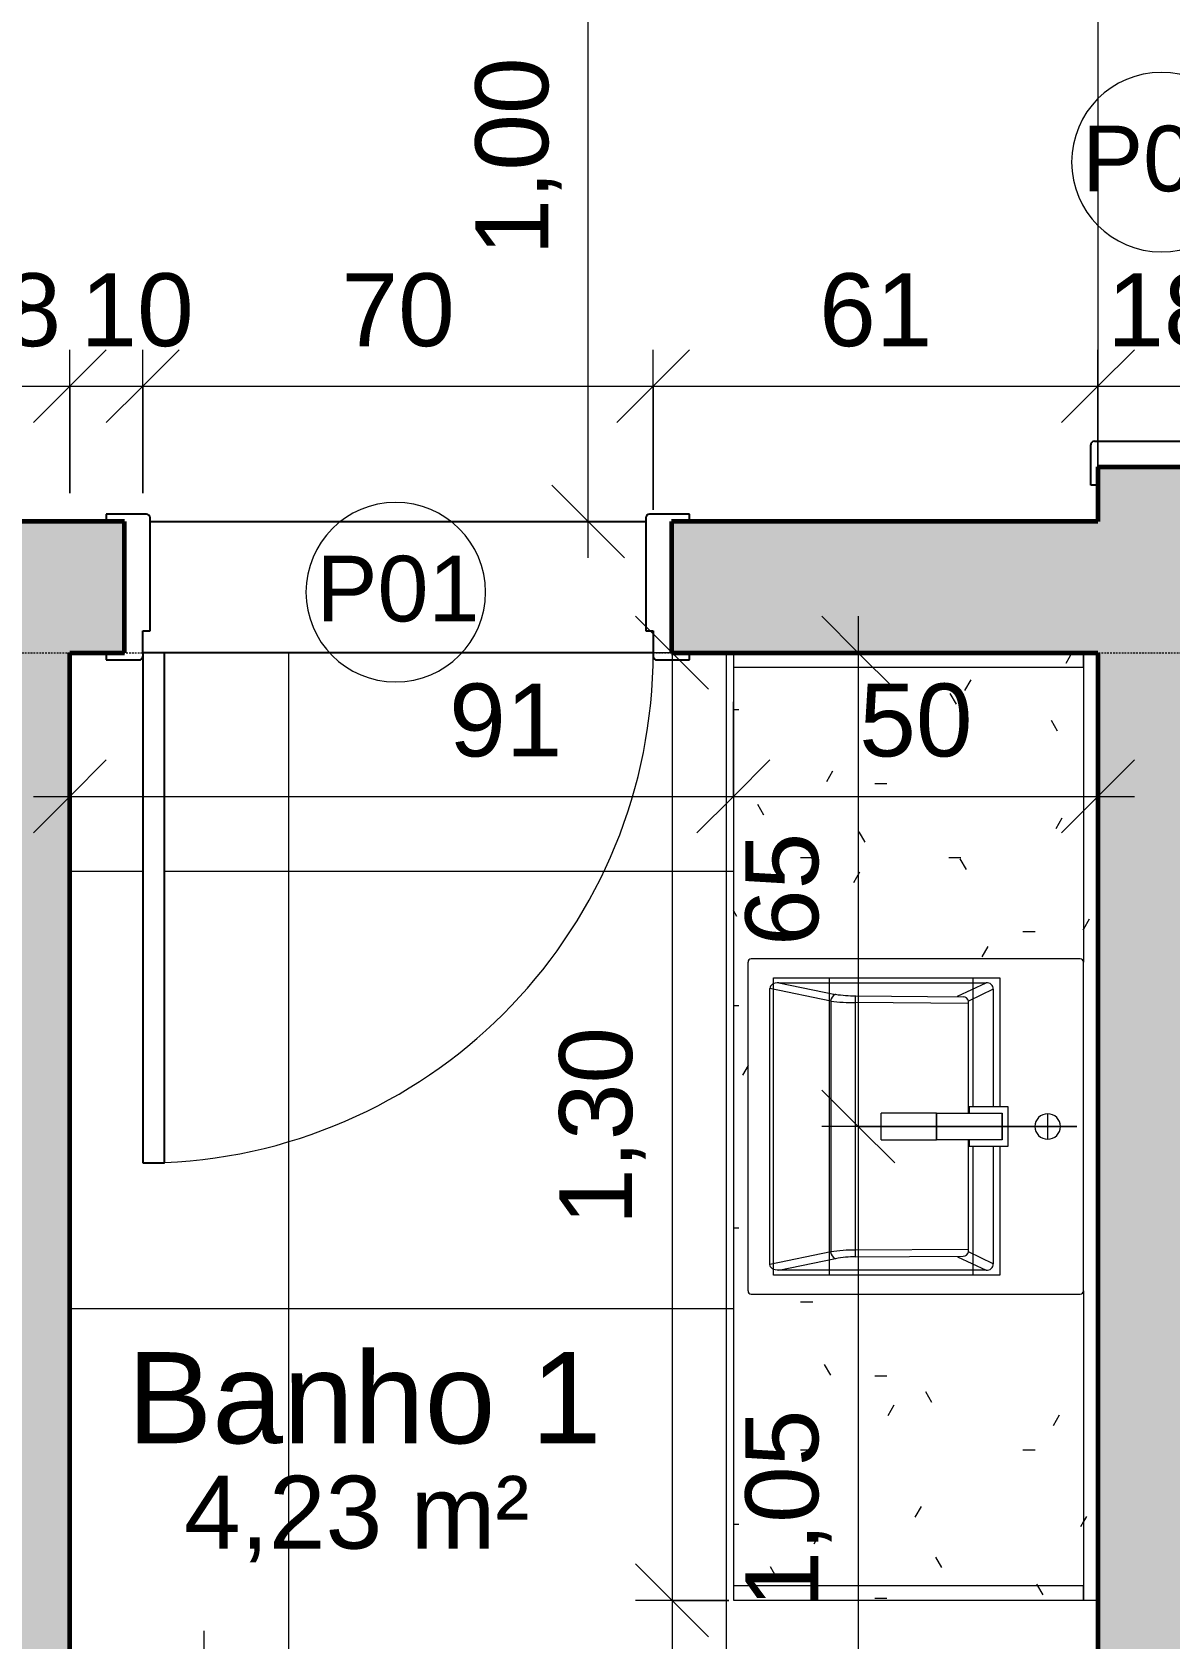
# Model space of a CAD drawing. Header units: millimetres. Extents: x -168557 to 193771, y -108373 to 197278.
# Drawn here: x 182771 to 184331, y -14683 to -12478 of the extents above; entities that cross this region are included whole.
import ezdxf

# ---------------------------------------------------------------- set-up
doc = ezdxf.new("R2010")
doc.units = ezdxf.units.MM
doc.linetypes.add('Overhead', pattern=[3.96875, 2.38125, -1.5875])
for name, color, linetype, lineweight in [('A-ANNO-DIMS', 211, 'Continuous', 9), ('A-ANNO-DIMS-50', 211, 'Continuous', 9), ('A-DOOR', 31, 'Continuous', 9), ('A-DOOR-IDEN', 31, 'Continuous', 9), ('A-FLOR', 192, 'Continuous', 9), ('A-FLOR-OVHD', 1, 'Overhead', 9), ('A-FLOR-PATT', 8, 'Continuous', 25), ('A-WALL', 113, 'Continuous', 9), ('A-WALL-PATT', 111, 'Continuous', 25), ('G-ANNO-DIMS', 111, 'Continuous', 9), ('L-HRDS-IDEN', 13, 'Continuous', 9), ('P-SANR-FIXT', 6, 'Continuous', 9), ('Q-CASE', 31, 'Continuous', 9)]:
    doc.layers.add(name, color=color, linetype=linetype, lineweight=lineweight)
doc.styles.add('@Arial Unicode MS_1', font='', dxfattribs={"height": 100})
doc.styles.add('Arial', font='arial.ttf', dxfattribs={"height": 90})
doc.styles.add('Arial_2', font='arial.ttf', dxfattribs={"height": 100})
doc.styles.add('Arial_3', font='arial.ttf', dxfattribs={"height": 125})
doc.styles.get('@Arial Unicode MS_1').set_extended_font_data('@Arial Unicode MS')
doc.dimstyles.new('CRT_-__Metros_-_Linha_de_chamada_3_5_mm_2', dxfattribs={"dimscale": 304.8, "dimtxt": 100.584485, "dimasz": 0.328084, "dimexe": 0.164042, "dimexo": 0.0625, "dimgap": 0.082021, "dimtad": 1, "dimdec": 0, "dimlfac": 0.1, "dimdsep": 46, "dimtxsty": '@Arial Unicode MS_1', "dimblk1": 'OBLIQUE', "dimblk2": 'OBLIQUE', "dimsah": 1, "dimcen": 0.09, "dimdle": 0.164042, "dimazin": 0, "dimtfac": 1, "dimtdec": 4, "dimtix": 1, "dimtmove": 0, "dimatfit": 3, "dimfxl": 0.984252, "dimfxlon": 1, "dimtvp": 1, "dimtolj": 1, "dimtzin": 0, "dimarcsym": 2})
doc.dimstyles.new('CRT_-__Metros_-_Linha_de_chamada_3_5_mm_3', dxfattribs={"dimscale": 304.8, "dimtxt": 100.584485, "dimasz": 0.328084, "dimexe": 0.164042, "dimexo": 0.0625, "dimgap": 0.082021, "dimtad": 1, "dimlfac": 0.001, "dimrnd": 0.01, "dimzin": 0, "dimdsep": 46, "dimtxsty": '@Arial Unicode MS_1', "dimblk1": 'OBLIQUE', "dimblk2": 'OBLIQUE', "dimsah": 1, "dimcen": 0.09, "dimdle": 0.164042, "dimazin": 0, "dimtfac": 1, "dimtdec": 4, "dimtix": 1, "dimtmove": 0, "dimatfit": 3, "dimfxl": 0.984252, "dimfxlon": 1, "dimtvp": 1, "dimtolj": 1, "dimtzin": 0, "dimarcsym": 2})
doc.dimstyles.new('CRT_-__Metros_-_Linha_de_chamada_3_5_mm_6', dxfattribs={"dimscale": 304.8, "dimtxt": 100.584485, "dimasz": 0.328084, "dimexe": 0.164042, "dimexo": 0.0625, "dimgap": 0.082021, "dimtad": 1, "dimdec": 0, "dimlfac": 0.1, "dimdsep": 46, "dimtxsty": '@Arial Unicode MS_1', "dimblk1": 'OBLIQUE', "dimblk2": 'OBLIQUE', "dimsah": 1, "dimcen": 0.09, "dimdle": 0.164042, "dimazin": 0, "dimtfac": 1, "dimtdec": 4, "dimtix": 1, "dimtmove": 2, "dimatfit": 3, "dimfxl": 0.984252, "dimfxlon": 1, "dimtvp": 1, "dimtolj": 1, "dimtzin": 0, "dimarcsym": 2})
pattern_1 = [(270, (14024.35, 2205.38), (101.6, -406.4), [16.764, -288.036, 16.764, -288.036, -1625.6]), (270, (14024.35, 2205.38), (101.6, -406.4), [-609.6, 16.764, -592.836, 16.764, -288.036, -711.2]), (270, (14024.35, 2205.38), (101.6, -406.4), [-1524, 16.764, -186.436, 16.764, -491.236]), (30, (14075.15, 2052.98), (301.1527, 291.1882), [16.764, -288.036, 16.764, -288.036, -1625.6]), (30, (14075.15, 2052.98), (301.1527, 291.1882), [-609.6, 16.764, -592.836, 16.764, -288.036, -711.2]), (30, (14075.15, 2052.98), (301.1527, 291.1882), [-1524, 16.764, -186.436, 16.764, -491.236]), (150, (14278.35, 2002.18), (-402.7527, 115.2118), [16.764, -288.036, 16.764, -288.036, -1625.6]), (150, (14278.35, 2002.18), (-402.7527, 115.2118), [-609.6, 16.764, -592.836, 16.764, -288.036, -711.2]), (150, (14278.35, 2002.18), (-402.7527, 115.2118), [-1524, 16.764, -186.436, 16.764, -491.236])]

# ---------------------------------------------------------------- blocks, each defined once
blk = doc.blocks.new('CRT_POR_Abrir_1 Folha_Madeira - 80 x 210 cm-3907159-TERREO')
at = {"layer": 'A-DOOR', "lineweight": 25}
for p, q in [((-400, 890), (-370, 890)), ((-400, 90), (-400, 890)), ((-370, 890), (-370, 90)), ((-450, 90), (-450, 100)), ((-450, 100), (-405, 100)), ((-370, 90), (-400, 90)), ((-400, 90), (-400, 60)), ((400, 60), (400, 95)), ((405, 100), (450, 100)), ((450, 100), (450, 90)), ((-400, 60), (-390, 60)), ((-390, 60), (-390, -95)), ((390, 60), (400, 60)), ((390, -95), (390, 60)), ((-450, -100), (-450, -90)), ((-395, -100), (-450, -100)), ((450, -100), (395, -100)), ((450, -90), (450, -100))]:
    blk.add_line(p, q, dxfattribs=at)
at = {"layer": 'A-DOOR'}
for p, q in [((-400, 90), (-400, 890)), ((-400, 90), (400, 90)), ((400, 90), (-370, 90)), ((-390, -90), (390, -90)), ((-390, -90), (390, -90))]:
    blk.add_line(p, q, dxfattribs=at)
blk.add_arc((-400, 90), 800, 0, 87.8441, dxfattribs=at)
at = {"layer": 'A-DOOR', "lineweight": 25}
for centre, start, end in [((-405, 95), 0, 90), ((405, 95), 90, 180), ((-395, -95), 270, 0), ((395, -95), 180, 270)]:
    blk.add_arc(centre, 5, start, end, dxfattribs=at)
blk = doc.blocks.new('CRT_POR_Abrir_1 Folha_Madeira - 70 x 210 cm-3907158-TERREO')
at = {"layer": 'A-DOOR', "lineweight": 25}
for p, q in [((-345, 100), (-400, 100)), ((-400, 100), (-400, 90)), ((-340, -60), (-340, 95)), ((340, 95), (340, -60)), ((400, 100), (345, 100)), ((400, 90), (400, 100)), ((-350, -90), (-350, -60)), ((-350, -60), (-340, -60)), ((340, -60), (350, -60)), ((350, -60), (350, -95)), ((-400, -90), (-400, -100)), ((-400, -100), (-355, -100)), ((-320, -90), (-350, -90)), ((-350, -90), (-350, -790)), ((-320, -790), (-320, -90)), ((355, -100), (400, -100)), ((400, -100), (400, -90)), ((-350, -790), (-320, -790))]:
    blk.add_line(p, q, dxfattribs=at)
at = {"layer": 'A-DOOR'}
for p, q in [((-340, 90), (340, 90)), ((-350, -90), (350, -90)), ((-350, -90), (-350, -790)), ((-320, -90), (350, -90))]:
    blk.add_line(p, q, dxfattribs=at)
at = {"layer": 'A-DOOR', "lineweight": 25}
for centre, start, end in [((-345, 95), 0, 90), ((345, 95), 90, 180), ((-355, -95), 270, 360), ((355, -95), 180, 270)]:
    blk.add_arc(centre, 5, start, end, dxfattribs=at)
at = {"layer": 'A-DOOR'}
blk.add_arc((-350, -90), 700, 272.4639, 0, dxfattribs=at)
blk = doc.blocks.new('CRT_GAB_BNH_Bancada retangular com cuba de apoio - CRT_GAB_BNH_Bancada retangular com cuba de apoio-4146576-TERREO')
at = {"layer": 'Q-CASE'}
h = blk.add_hatch(dxfattribs=at)
h.set_pattern_fill('FP_11', color=256, style=0, pattern_type=2)
h.set_pattern_definition(pattern_1)
h.paths.add_polyline_path([(-605.3, 500), (-605.3, 20), (-585.3, 20), (-585.3, 500)])
h = blk.add_hatch(dxfattribs=at)
h.set_pattern_fill('FP_11', color=256, style=0, pattern_type=2)
h.set_pattern_definition(pattern_1)
h.paths.add_polyline_path([(-585.3, 500), (-585.3, 20), (-182.1, 20.1), (-183.1, 20.6), (-185.3, 24.4), (-185.2, 476.8), (-184.7, 477.8), (-180.9, 480), (271.5, 479.9), (274.6, 476.8), (274.7, 475.6), (274.6, 23.2), (271.5, 20.1), (274.7, 20), (674.7, 20), (674.7, 500), (-339.5, 500)])
h = blk.add_hatch(dxfattribs=at)
h.set_pattern_fill('FP_11', color=256, style=0, pattern_type=2)
h.set_pattern_definition(pattern_1)
h.paths.add_polyline_path([(674.7, 20), (694.7, 20), (694.7, 500), (674.7, 500)])
h = blk.add_hatch(dxfattribs=at)
h.set_pattern_fill('FP_11', color=256, style=0, pattern_type=2)
h.set_pattern_definition(pattern_1)
h.paths.add_polyline_path([(-605.3, 20), (-605.3, 0), (694.7, 0), (694.7, 20), (-339.5, 20)])
at = {"layer": 'P-SANR-FIXT', "color": 55}
for p, q in [((-127.3, 366.6), (-144.4, 450)), ((-144.4, 450), (233.8, 450)), ((216.7, 366.6), (233.8, 450)), ((-152.5, 437.5), (-136.6, 359.9)), ((-152.5, 153.4), (-152.5, 437.5)), ((241.9, 437.5), (226, 359.9)), ((241.9, 437.5), (241.9, 153.4)), ((216.7, 366.6), (-127.3, 366.6)), ((-134.1, 332.3), (-133.3, 184.9)), ((-134, 332.5), (224.3, 332.5)), ((-124, 177.7), (-124.8, 332.5)), ((213.4, 177.7), (214.7, 332.5)), ((224.1, 332.3), (222.7, 184.9)), ((26.2, 221.5), (63.2, 221.5)), ((-133.9, 192.5), (-152.5, 153.4)), ((-143.7, 143.6), (-127.4, 177.7)), ((-127.4, 177.7), (26.2, 177.7)), ((26.2, 131.5), (26.2, 176.9)), ((63.2, 177.7), (216.8, 177.7)), ((63.2, 176.9), (63.2, 131.5)), ((233.1, 143.6), (216.8, 177.7)), ((223.3, 192.5), (241.9, 153.4)), ((17.8, 143.6), (-143.7, 143.6)), ((233.1, 143.6), (71.6, 143.6)), ((63.2, 131.5), (26.2, 131.5)), ((27.2, 69), (62.2, 69)), ((44.7, 51.5), (44.7, 86.5))]:
    blk.add_line(p, q, dxfattribs=at)
for centre, radius, start, end in [((-126.5, 355.7), 11, 94.297, 157.4296), ((-256.6, 335.1), 122.5, 358.6931, 11.7128), ((-325.8, 334.8), 201, 359.3318, 9.1049), ((464.3, 334.8), 249.7, 172.6804, 180.538), ((215.9, 355.7), 11, 22.5704, 85.703), ((385.8, 335.1), 161.7, 171.1524, 180.9901), ((-126, 184.9), 7.28, 180.2935, 259.5117), ((215.4, 184.9), 7.28, 280.4883, 359.7065), ((-143.7, 152.4), 8.81, 173.7637, 270), ((233.1, 152.4), 8.81, 270, 6.2363)]:
    blk.add_arc(centre, radius, start, end, dxfattribs=at)
for points in [[(-152.5, 437.5), (-152.5, 444.8), (-149.6, 450), (-144.4, 450)], [(241.9, 437.5), (241.9, 444.8), (239, 450), (233.8, 450)]]:
    blk.add_open_spline(points, degree=3, dxfattribs=at)
at = {"layer": 'Q-CASE', "color": 55}
for p, q in [((-585.3, 500), (-605.3, 500)), ((-605.3, 500), (-605.3, 20)), ((-585.3, 20), (-585.3, 500)), ((674.7, 500), (-585.3, 500)), ((694.7, 500), (674.7, 500)), ((674.7, 500), (674.7, 20)), ((-185.3, 475.6), (-185.3, 24.4)), ((270.3, 480), (-180.9, 480)), ((274.7, 24.4), (274.7, 475.6)), ((-159.4, 445.2), (248.8, 445.2)), ((-159.4, 134.8), (-159.4, 445.2)), ((248.8, 445.2), (248.8, 134.8)), ((-159.4, 368.3), (248.8, 368.3)), ((26.2, 297.5), (63.2, 297.5)), ((26.2, 297.5), (26.2, 221.5)), ((63.2, 221.5), (63.2, 297.5)), ((26.2, 131.5), (26.2, 221.5)), ((63.2, 221.5), (26.2, 221.5)), ((63.2, 221.5), (63.2, 131.5)), ((26.2, 176.9), (17.8, 176.9)), ((17.8, 176.9), (17.8, 123.1)), ((71.6, 176.9), (63.2, 176.9)), ((71.6, 123.1), (71.6, 176.9)), ((17.8, 171.7), (-159.4, 171.7)), ((248.8, 171.7), (71.6, 171.7)), ((17.8, 134.8), (-159.4, 134.8)), ((248.8, 134.8), (71.6, 134.8)), ((17.8, 123.1), (71.6, 123.1)), ((26.2, 131.5), (63.2, 131.5)), ((-605.3, 20), (-585.3, 20)), ((-180.9, 20), (-605.3, 20)), ((-605.3, 20), (-605.3, 0)), ((-180.9, 20), (270.3, 20)), ((694.7, 20), (270.3, 20)), ((674.7, 20), (694.7, 20))]:
    blk.add_line(p, q, dxfattribs=at)
for centre, radius, start, end in [((-180.9, 475.6), 4.37, 90, 180), ((270.3, 475.6), 4.37, 0, 90), ((44.7, 69), 17.5, 0, 180), ((44.7, 69), 17.5, 360, 180), ((44.7, 69), 17.5, 180, 360), ((44.7, 69), 17.5, 180, 360), ((-180.9, 24.4), 4.37, 180, 270), ((270.3, 24.4), 4.37, 270, 360)]:
    blk.add_arc(centre, radius, start, end, dxfattribs=at)
blk = doc.blocks.new('CRT_ANO_Tag de Portas - Tag 1_8mm-918015-TERREO')
at = {"layer": 'A-DOOR-IDEN'}
for start, end in [(360, 180), (180, 360)]:
    blk.add_arc((-0.061, -0.14), 2.462, start, end, dxfattribs=at)
blk = doc.blocks.new('DIMBLOCK116-TERREO')
at = {"layer": 'A-ANNO-DIMS-50', "lineweight": 18, "transparency": 16777216}
for p, q in [((182642.3, -12964), (182692.3, -12914)), ((182822.3, -12964), (182872.3, -12914)), ((182642.3, -12964), (182592.3, -13014)), ((182822.3, -12964), (182772.3, -13014))]:
    blk.add_line(p, q, dxfattribs=at)
at = {"layer": 'A-ANNO-DIMS-50', "transparency": 16777216}
for p, q in [((182642.3, -13093.6), (182642.3, -12914)), ((182822.3, -13111), (182822.3, -12914)), ((182642.3, -12964), (182822.3, -12964)), ((182642.3, -12964), (182642.3, -13093.6)), ((182822.3, -12964), (182822.3, -13111))]:
    blk.add_line(p, q, dxfattribs=at)
at = {"layer": 'A-ANNO-DIMS-50', "color": 0, "transparency": 16777216, "insert": (182654.9, -12809.2), "char_height": 100, "width": 185.873, "attachment_point": 1, "line_spacing_factor": 1.117605, "style": '@Arial Unicode MS_1'}
blk.add_mtext('18', dxfattribs=at)
blk = doc.blocks.new('_Oblique')
at = {"color": 0, "linetype": 'ByBlock', "lineweight": -2}
blk.add_line((-0.5, -0.5), (0.5, 0.5), dxfattribs=at)
blk = doc.blocks.new('DIMBLOCK117-TERREO')
at = {"layer": 'A-ANNO-DIMS-50', "lineweight": 18, "transparency": 16777216}
for p, q in [((182822.3, -12964), (182872.3, -12914)), ((182922.3, -12964), (182972.3, -12914)), ((182822.3, -12964), (182772.3, -13014)), ((182922.3, -12964), (182872.3, -13014))]:
    blk.add_line(p, q, dxfattribs=at)
at = {"layer": 'A-ANNO-DIMS-50', "transparency": 16777216}
for p, q in [((182822.3, -13111), (182822.3, -12914)), ((182922.3, -13111), (182922.3, -12914)), ((182822.3, -12964), (182922.3, -12964)), ((182822.3, -12964), (182822.3, -13111)), ((182922.3, -12964), (182922.3, -13111))]:
    blk.add_line(p, q, dxfattribs=at)
at = {"layer": 'A-ANNO-DIMS-50', "color": 0, "transparency": 16777216, "insert": (182836.9, -12809.2), "char_height": 100, "width": 185.873, "attachment_point": 1, "line_spacing_factor": 1.117605, "style": '@Arial Unicode MS_1'}
blk.add_mtext('10', dxfattribs=at)
blk = doc.blocks.new('DIMBLOCK118-TERREO')
at = {"layer": 'A-ANNO-DIMS-50', "lineweight": 18, "transparency": 16777216}
for p, q in [((182922.3, -12964), (182972.3, -12914)), ((183622.3, -12964), (183672.3, -12914)), ((182922.3, -12964), (182872.3, -13014)), ((183622.3, -12964), (183572.3, -13014))]:
    blk.add_line(p, q, dxfattribs=at)
at = {"layer": 'A-ANNO-DIMS-50', "transparency": 16777216}
for p, q in [((182922.3, -13111), (182922.3, -12914)), ((183622.3, -13133.6), (183622.3, -12914)), ((182922.3, -12964), (183622.3, -12964)), ((182922.3, -12964), (182922.3, -13111)), ((183622.3, -12964), (183622.3, -13133.6))]:
    blk.add_line(p, q, dxfattribs=at)
at = {"layer": 'A-ANNO-DIMS-50', "color": 0, "transparency": 16777216, "insert": (183194.9, -12809.2), "char_height": 100, "width": 185.873, "attachment_point": 1, "line_spacing_factor": 1.117605, "style": '@Arial Unicode MS_1'}
blk.add_mtext('70', dxfattribs=at)
blk = doc.blocks.new('DIMBLOCK119-TERREO')
at = {"layer": 'A-ANNO-DIMS-50', "lineweight": 18, "transparency": 16777216}
for p, q in [((183622.3, -12964), (183672.3, -12914)), ((184232.3, -12964), (184282.3, -12914)), ((183622.3, -12964), (183572.3, -13014)), ((184232.3, -12964), (184182.3, -13014))]:
    blk.add_line(p, q, dxfattribs=at)
at = {"layer": 'A-ANNO-DIMS-50', "transparency": 16777216}
for p, q in [((183622.3, -13133.6), (183622.3, -12914)), ((184232.3, -13111), (184232.3, -12914)), ((183622.3, -12964), (184232.3, -12964)), ((183622.3, -12964), (183622.3, -13133.6)), ((184232.3, -12964), (184232.3, -13111))]:
    blk.add_line(p, q, dxfattribs=at)
at = {"layer": 'A-ANNO-DIMS-50', "color": 0, "transparency": 16777216, "insert": (183849.9, -12809.2), "char_height": 100, "width": 185.873, "attachment_point": 1, "line_spacing_factor": 1.117605, "style": '@Arial Unicode MS_1'}
blk.add_mtext('61', dxfattribs=at)
blk = doc.blocks.new('DIMBLOCK120-TERREO')
at = {"layer": 'A-ANNO-DIMS-50', "lineweight": 18, "transparency": 16777216}
for p, q in [((184232.3, -12964), (184282.3, -12914)), ((184412.3, -12964), (184462.3, -12914)), ((184232.3, -12964), (184182.3, -13014)), ((184412.3, -12964), (184362.3, -13014))]:
    blk.add_line(p, q, dxfattribs=at)
at = {"layer": 'A-ANNO-DIMS-50', "transparency": 16777216}
for p, q in [((184232.3, -13111), (184232.3, -12914)), ((184412.3, -13111), (184412.3, -12914)), ((184232.3, -12964), (184412.3, -12964)), ((184232.3, -12964), (184232.3, -13111)), ((184412.3, -12964), (184412.3, -13111))]:
    blk.add_line(p, q, dxfattribs=at)
at = {"layer": 'A-ANNO-DIMS-50', "color": 0, "transparency": 16777216, "insert": (184244.9, -12809.2), "char_height": 100, "width": 185.873, "attachment_point": 1, "line_spacing_factor": 1.117605, "style": '@Arial Unicode MS_1'}
blk.add_mtext('18', dxfattribs=at)
blk = doc.blocks.new('Elevações de ponto - Tag de Nível em Plantas de Pisos NA-224974-TERREO')
at = {"layer": 'G-ANNO-DIMS'}
h = blk.add_hatch(color=256, dxfattribs=at)
edge = h.paths.add_edge_path()
edge.add_line((0, 0), (-2, 0))
edge.add_arc((0, 0), 2, 90, 180, ccw=False)
edge.add_line((0, 2), (0, 0))
h = blk.add_hatch(color=256, dxfattribs=at)
edge = h.paths.add_edge_path()
edge.add_line((0, 0), (2, 0))
edge.add_arc((0, 0), 2, 270, 360, ccw=False)
edge.add_line((0, -2), (0, 0))
for p, q in [((0, 3), (0, -3)), ((0, 0), (0, 2)), ((-3, 0), (12, 0)), ((-2, 0), (0, 0)), ((0, 0), (0, -2)), ((2, 0), (0, 0))]:
    blk.add_line(p, q, dxfattribs=at)
blk.add_circle((0, 0), 2, dxfattribs=at)
for start, end in [(90, 180), (270, 360)]:
    blk.add_arc((0, 0), 2, start, end, dxfattribs=at)
blk = doc.blocks.new('DIMBLOCK171-TERREO')
at = {"layer": 'A-ANNO-DIMS-50', "lineweight": 18, "transparency": 16777216}
for p, q in [((183903.5, -13329.7), (183853.5, -13279.7)), ((183903.5, -13329.7), (183953.5, -13379.7)), ((183903.5, -13979.7), (183853.5, -13929.7)), ((183903.5, -13979.7), (183953.5, -14029.7))]:
    blk.add_line(p, q, dxfattribs=at)
at = {"layer": 'A-ANNO-DIMS-50', "transparency": 16777216}
for p, q in [((183903.5, -13279.7), (183903.5, -13979.7)), ((184203.5, -13329.7), (183853.5, -13329.7)), ((183903.5, -13329.7), (184203.5, -13329.7)), ((184203.5, -13979.7), (183853.5, -13979.7)), ((183903.5, -13979.7), (184203.5, -13979.7))]:
    blk.add_line(p, q, dxfattribs=at)
at = {"layer": 'A-ANNO-DIMS-50', "color": 0, "transparency": 16777216, "insert": (183748.7, -13732.1), "char_height": 100, "width": 185.873, "attachment_point": 1, "rotation": 90, "line_spacing_factor": 1.117605, "style": '@Arial Unicode MS_1'}
blk.add_mtext('65', dxfattribs=at)
blk = doc.blocks.new('DIMBLOCK172-TERREO')
at = {"layer": 'A-ANNO-DIMS-50', "lineweight": 18, "transparency": 16777216}
for p, q in [((183903.5, -13979.7), (183853.5, -13929.7)), ((183903.5, -13979.7), (183953.5, -14029.7)), ((183903.5, -15029.7), (183853.5, -14979.7)), ((183903.5, -15029.7), (183953.5, -15079.7))]:
    blk.add_line(p, q, dxfattribs=at)
at = {"layer": 'A-ANNO-DIMS-50', "transparency": 16777216}
for p, q in [((184203.5, -13979.7), (183853.5, -13979.7)), ((183903.5, -13979.7), (183903.5, -15029.7)), ((183903.5, -13979.7), (184203.5, -13979.7)), ((184203.5, -15029.7), (183853.5, -15029.7)), ((183903.5, -15029.7), (184203.5, -15029.7))]:
    blk.add_line(p, q, dxfattribs=at)
at = {"layer": 'A-ANNO-DIMS-50', "color": 0, "transparency": 16777216, "insert": (183748.7, -14639.9), "char_height": 100, "width": 324.675, "attachment_point": 1, "rotation": 90, "line_spacing_factor": 1.117605, "style": '@Arial Unicode MS_1'}
blk.add_mtext('1,05', dxfattribs=at)
blk = doc.blocks.new('DIMBLOCK175-TERREO')
at = {"layer": 'A-ANNO-DIMS-50', "lineweight": 18, "transparency": 16777216}
for p, q in [((183648.2, -13329.7), (183598.2, -13279.7)), ((183648.2, -13329.7), (183698.2, -13379.7)), ((183648.2, -14629.7), (183598.2, -14579.7)), ((183648.2, -14629.7), (183698.2, -14679.7))]:
    blk.add_line(p, q, dxfattribs=at)
at = {"layer": 'A-ANNO-DIMS-50', "transparency": 16777216}
for p, q in [((183648.2, -13279.7), (183648.2, -14629.7)), ((183827.7, -13329.7), (183598.2, -13329.7)), ((183648.2, -13329.7), (183827.7, -13329.7)), ((183726.2, -14629.7), (183598.2, -14629.7)), ((183648.2, -14629.7), (183726.2, -14629.7))]:
    blk.add_line(p, q, dxfattribs=at)
at = {"layer": 'A-ANNO-DIMS-50', "color": 0, "transparency": 16777216, "insert": (183493.4, -14114.9), "char_height": 100, "width": 324.675, "attachment_point": 1, "rotation": 90, "line_spacing_factor": 1.117605, "style": '@Arial Unicode MS_1'}
blk.add_mtext('1,30', dxfattribs=at)
blk = doc.blocks.new('DIMBLOCK176-TERREO')
at = {"layer": 'A-ANNO-DIMS-50', "lineweight": 18, "transparency": 16777216}
for p, q in [((183648.2, -14629.7), (183598.2, -14579.7)), ((183648.2, -14629.7), (183698.2, -14679.7)), ((183648.2, -15426.3), (183598.2, -15376.3)), ((183648.2, -15426.3), (183698.2, -15476.3))]:
    blk.add_line(p, q, dxfattribs=at)
at = {"layer": 'A-ANNO-DIMS-50', "transparency": 16777216}
for p, q in [((183726.2, -14629.7), (183598.2, -14629.7)), ((183648.2, -14629.7), (183648.2, -15426.3)), ((183648.2, -14629.7), (183726.2, -14629.7)), ((183726.2, -15426.3), (183598.2, -15426.3)), ((183648.2, -15426.3), (183726.2, -15426.3))]:
    blk.add_line(p, q, dxfattribs=at)
at = {"layer": 'A-ANNO-DIMS-50', "color": 0, "transparency": 16777216, "insert": (183493.4, -15105.4), "char_height": 100, "width": 185.873, "attachment_point": 1, "rotation": 90, "line_spacing_factor": 1.117605, "style": '@Arial Unicode MS_1'}
blk.add_mtext('80', dxfattribs=at)
blk = doc.blocks.new('DIMBLOCK180-TERREO')
at = {"layer": 'A-ANNO-DIMS-50', "transparency": 16777216}
for p, q in [((183732.3, -13397.3), (183732.3, -13576.8)), ((183732.3, -13526.8), (183732.3, -13397.3)), ((182822.3, -13425.2), (182822.3, -13576.8)), ((182822.3, -13526.8), (182822.3, -13425.2)), ((182772.3, -13526.8), (183732.3, -13526.8))]:
    blk.add_line(p, q, dxfattribs=at)
at = {"layer": 'A-ANNO-DIMS-50', "lineweight": 18, "transparency": 16777216}
for p, q in [((182822.3, -13526.8), (182872.3, -13476.8)), ((183732.3, -13526.8), (183782.3, -13476.8)), ((182822.3, -13526.8), (182772.3, -13576.8)), ((183732.3, -13526.8), (183682.3, -13576.8))]:
    blk.add_line(p, q, dxfattribs=at)
at = {"layer": 'A-ANNO-DIMS-50', "color": 0, "transparency": 16777216, "insert": (183342.5, -13372), "char_height": 100, "width": 185.873, "attachment_point": 1, "line_spacing_factor": 1.117605, "style": '@Arial Unicode MS_1'}
blk.add_mtext('91', dxfattribs=at)
blk = doc.blocks.new('DIMBLOCK181-TERREO')
at = {"layer": 'A-ANNO-DIMS-50', "transparency": 16777216}
for p, q in [((183732.3, -13397.3), (183732.3, -13576.8)), ((183732.3, -13526.8), (183732.3, -13397.3)), ((184232.3, -13397.3), (184232.3, -13576.8)), ((184232.3, -13526.8), (184232.3, -13397.3)), ((183732.3, -13526.8), (184282.3, -13526.8))]:
    blk.add_line(p, q, dxfattribs=at)
at = {"layer": 'A-ANNO-DIMS-50', "lineweight": 18, "transparency": 16777216}
for p, q in [((183732.3, -13526.8), (183782.3, -13476.8)), ((184232.3, -13526.8), (184282.3, -13476.8)), ((183732.3, -13526.8), (183682.3, -13576.8)), ((184232.3, -13526.8), (184182.3, -13576.8))]:
    blk.add_line(p, q, dxfattribs=at)
at = {"layer": 'A-ANNO-DIMS-50', "color": 0, "transparency": 16777216, "insert": (183904.9, -13372), "char_height": 100, "width": 185.873, "attachment_point": 1, "line_spacing_factor": 1.117605, "style": '@Arial Unicode MS_1'}
blk.add_mtext('50', dxfattribs=at)
blk = doc.blocks.new('DIMBLOCK182-TERREO')
at = {"layer": 'A-ANNO-DIMS-50', "lineweight": 18, "transparency": 16777216}
for p, q in [((183533.2, -12149.7), (183483.2, -12099.7)), ((183533.2, -12149.7), (183583.2, -12199.7)), ((183533.2, -13149.7), (183483.2, -13099.7)), ((183533.2, -13149.7), (183583.2, -13199.7))]:
    blk.add_line(p, q, dxfattribs=at)
at = {"layer": 'A-ANNO-DIMS-50', "transparency": 16777216}
for p, q in [((183468.6, -12149.7), (183583.2, -12149.7)), ((183533.2, -12149.7), (183468.6, -12149.7)), ((183533.2, -13199.7), (183533.2, -12149.7)), ((183233.2, -13149.7), (183583.2, -13149.7)), ((183533.2, -13149.7), (183233.2, -13149.7))]:
    blk.add_line(p, q, dxfattribs=at)
at = {"layer": 'A-ANNO-DIMS-50', "color": 0, "transparency": 16777216, "insert": (183378.4, -12784.9), "char_height": 100, "width": 324.675, "attachment_point": 1, "rotation": 90, "line_spacing_factor": 1.117605, "style": '@Arial Unicode MS_1'}
blk.add_mtext('1,00', dxfattribs=at)

msp = doc.modelspace()

# ---------------------------------------------------------------- hatches: boundary and pattern name
at = {"layer": 'A-FLOR-PATT', "lineweight": 9}
h = msp.add_hatch(dxfattribs=at)
h.set_pattern_fill('FP_16', color=9, style=0, pattern_type=2)
h.set_pattern_definition([(270, (184322.33, -14829.65), (600, 4e-14), []), (0, (184322.33, -14829.65), (0, 600), [])])
h.paths.add_polyline_path([(184027.332, -16329.651), (184232.332, -16329.651), (184232.332, -15895.918), (184154.057, -15895.918), (184150.882, -15893.449), (184150.882, -15891.372), (184008.638, -15891.372), (184004.966, -15914.026), (183986.61, -15949.773), (183980.166, -15956.741), (183958.83, -15977.526), (183938.178, -15988.898), (183920.844, -15996.125), (183909.255, -15998.29), (183884.182, -16001.78), (183844.936, -15995.565), (183827.798, -15987.617), (183808.11, -15976.103), (183781.021, -15948.687), (183769.725, -15928.524), (183763.397, -15914.026), (183757.182, -15874.78), (183763.397, -15835.535), (183781.544, -15800.014), (183789.54, -15791.485), (183809.533, -15772.035), (183830.185, -15760.663), (183847.519, -15753.436), (183857.71, -15751.467), (183884.182, -15747.78), (183923.427, -15753.996), (183940.565, -15761.944), (183960.253, -15773.458), (183987.342, -15800.874), (183998.638, -15821.037), (184004.966, -15835.535), (184008.885, -15858.189), (184150.882, -15857.68), (184150.882, -15856.112), (184154.057, -15853.643), (184232.332, -15853.643), (184232.332, -15427.91), (183527.332, -15427.91), (183527.332, -15419.91), (184232.332, -15419.91), (184232.332, -15212.151), (184158.076, -15209.265), (184098.855, -15203.093), (184091.783, -15201.012), (184082.42, -15196.62), (184072.725, -15186.948), (184068.901, -15180.373), (184065.907, -15170.018), (184064.784, -15158.452), (184064.43, -15149.192), (184049.354, -15149.674), (184038.636, -15150.566), (184022.576, -15154.649), (184012.332, -15158.18), (184012.332, -15163.425), (183884.481, -15206.977), (183852.802, -15215.15), (183837.838, -15217.901), (183810.748, -15219.625), (183779.051, -15219.414), (183750.565, -15215.513), (183726.214, -15210.181), (183695.054, -15199.013), (183675.884, -15190.972), (183657.943, -15180.69), (183629.924, -15161.923), (183606.545, -15139.501), (183599.285, -15130.799), (183586.691, -15110.707), (183577.838, -15093.003), (183571.002, -15070.249), (183566.67, -15049.735), (183565.52, -15029.651), (183566.782, -15007.601), (183573.067, -14981.575), (183578.654, -14964.202), (183590.916, -14941.281), (183603.149, -14923.671), (183609.068, -14917.573), (183632.855, -14894.985), (183666.599, -14873.412), (183681.716, -14865.657), (183712.415, -14853.847), (183730.992, -14847.721), (183756.299, -14842.651), (183783.252, -14839.378), (183820.414, -14840.292), (183842.099, -14842.184), (183856.855, -14845.001), (183897.408, -14856.264), (184012.332, -14896.275), (184012.458, -14901.166), (184022.576, -14904.653), (184038.636, -14908.736), (184055.15, -14910.11), (184064.538, -14910.11), (184065.493, -14892.31), (184066.897, -14885.454), (184070.145, -14876.143), (184079.2, -14865.277), (184085.41, -14860.885), (184097.545, -14856.508), (184106.902, -14854.923), (184174.642, -14848.982), (184232.332, -14847.151), (184232.332, -14629.651), (183732.332, -14629.651), (183732.332, -13329.651), (183672.332, -13329.651), (183672.332, -13339.651), (183627.332, -13339.651), (183623.796, -13338.186), (183622.332, -13334.651), (183622.332, -13329.651), (182952.332, -13329.651), (182952.332, -14029.651), (182922.332, -14029.651), (182922.332, -13334.651), (182920.867, -13338.186), (182917.332, -13339.651), (182872.332, -13339.651), (182872.332, -13329.651), (182822.332, -13329.651), (182822.332, -16329.651), (183027.332, -16329.651), (183027.332, -16319.651), (184027.332, -16319.651), (184027.332, -16324.651)])
h.paths.add_polyline_path([(184617.332, -16329.651), (184617.332, -16319.651), (185617.332, -16319.651), (185617.332, -16329.651), (185822.332, -16329.651), (185822.332, -13329.651), (185772.332, -13329.651), (185772.332, -13339.651), (185727.332, -13339.651), (185723.796, -13338.186), (185722.332, -13334.651), (185722.332, -14029.651), (185692.332, -14029.651), (185692.332, -13329.651), (185022.332, -13329.651), (185022.332, -13334.651), (185020.867, -13338.186), (185017.332, -13339.651), (184972.332, -13339.651), (184972.332, -13329.651), (184912.332, -13329.651), (184912.332, -14629.651), (184412.332, -14629.651), (184412.332, -14847.151), (184486.523, -14849.985), (184519.762, -14852.896), (184545.808, -14856.209), (184552.88, -14858.29), (184562.184, -14862.574), (184567.06, -14867.152), (184575.116, -14877.417), (184577.327, -14884.025), (184578.768, -14889.374), (184579.874, -14900.85), (184580.324, -14910.11), (184589.513, -14910.11), (184606.027, -14908.736), (184622.087, -14904.653), (184632.332, -14901.122), (184632.332, -14895.877), (184758.782, -14852.696), (184793.679, -14843.817), (184806.825, -14841.401), (184833.915, -14839.677), (184863.873, -14839.677), (184895.441, -14844.058), (184918.712, -14849.211), (184949.904, -14860.407), (184970.015, -14869.006), (184986.72, -14878.611), (185014.681, -14897.378), (185043.049, -14925.433), (185046.646, -14930.447), (185057.89, -14948.303), (185066.825, -14966.298), (185073.661, -14989.053), (185078.069, -15010.882), (185078.969, -15032.693), (185077.881, -15051.7), (185071.771, -15077.165), (185066.006, -15095.099), (185053.81, -15118.021), (185041.503, -15135.631), (185031.324, -15146.455), (185010.363, -15165.259), (184978.261, -15185.782), (184963.399, -15193.463), (184931.85, -15205.591), (184912.027, -15211.911), (184881.26, -15217.513), (184861.411, -15219.924), (184823.931, -15218.989), (184802.465, -15217.099), (184787.808, -15214.3), (184747.255, -15203.038), (184632.332, -15163.027), (184632.205, -15158.136), (184622.087, -15154.649), (184606.027, -15150.566), (184584.974, -15149.192), (184580.125, -15149.192), (184579.17, -15166.991), (184577.766, -15173.848), (184574.633, -15183.013), (184570.132, -15188.785), (184560.648, -15197.667), (184554.315, -15200.428), (184547.118, -15202.793), (184537.668, -15204.388), (184470.023, -15210.366), (184436.627, -15211.686), (184412.332, -15212.151), (184412.332, -15419.91), (185117.332, -15419.91), (185117.332, -15427.91), (184412.332, -15427.91), (184412.332, -15853.643), (184490.607, -15853.643), (184493.782, -15856.112), (184493.782, -15858.189), (184636.025, -15858.189), (184639.697, -15835.535), (184647.645, -15818.146), (184659.015, -15798.853), (184685.833, -15772.035), (184708.989, -15759.241), (184723.819, -15753.517), (184741.925, -15750.72), (184761.545, -15747.924), (184790.147, -15751.916), (184799.727, -15753.996), (184821.629, -15764.311), (184835.13, -15772.035), (184847.01, -15783.422), (184863.227, -15800.132), (184881.266, -15835.535), (184887.482, -15874.78), (184881.266, -15914.026), (184873.318, -15931.415), (184861.948, -15950.708), (184835.13, -15977.526), (184811.974, -15990.32), (184797.144, -15996.044), (184779.038, -15998.841), (184760.482, -16001.78), (184730.816, -15997.645), (184721.236, -15995.565), (184699.334, -15985.25), (184685.833, -15977.526), (184673.953, -15966.139), (184657.736, -15949.429), (184639.697, -15914.026), (184635.778, -15891.372), (184493.782, -15891.881), (184493.782, -15893.449), (184490.607, -15895.918), (184412.332, -15895.918), (184412.332, -16329.651)])
h.paths.add_polyline_path([(185772.332, -15471.993), (185771.332, -15471.993), (185770.276, -15471.733), (185763.88, -15469.145), (185761.332, -15462.993), (185761.332, -15444.091), (185762.009, -15443.719), (185761.332, -15443.042), (185761.856, -15441.993), (185066.332, -15441.993), (185066.332, -15433.993), (185762.009, -15433.621), (185761.332, -15432.943), (185761.856, -15431.894), (185761.332, -15431.894), (185761.332, -15412.993), (185764.201, -15406.529), (185771.035, -15403.993), (185771.332, -15403.993), (185778.783, -15406.84), (185781.332, -15412.993), (185780.807, -15431.894), (185780.807, -15432.418), (185780.953, -15433.322), (185780.654, -15433.993), (185821.332, -15433.993), (185821.332, -15441.993), (185780.807, -15442.517), (185780.953, -15443.421), (185780.654, -15444.091), (185781.332, -15444.091), (185781.332, -15462.993), (185778.695, -15469.357), (185773.948, -15471.323)])
h.paths.add_polyline_path([(182872.332, -15471.993), (182865.88, -15469.145), (182863.332, -15462.993), (182863.332, -15444.091), (182863.841, -15443.552), (182863.332, -15443.042), (182863.856, -15441.993), (182823.332, -15441.993), (182823.332, -15433.993), (182863.841, -15433.453), (182863.332, -15432.943), (182863.856, -15431.894), (182863.332, -15431.894), (182863.332, -15412.993), (182865.968, -15406.629), (182873.332, -15403.993), (182874.387, -15404.252), (182880.783, -15406.84), (182883.332, -15412.993), (182882.807, -15431.894), (182882.807, -15432.418), (182882.953, -15433.322), (182882.654, -15433.993), (183578.332, -15433.993), (183578.332, -15441.993), (182882.807, -15442.517), (182882.953, -15443.421), (182882.654, -15444.091), (182883.332, -15444.091), (182883.332, -15462.993), (182880.462, -15469.456), (182873.628, -15471.993), (182873.332, -15471.993), (182871.122, -15471.25)])
at = {"layer": 'A-WALL-PATT'}
h = msp.add_hatch(color=256, dxfattribs=at)
h.paths.add_polyline_path([(184317.164, -16329.651), (184412.332, -16329.651), (184412.332, -16207.263), (184232.332, -16207.263), (184232.332, -16329.651)])
h.paths.add_polyline_path([(184232.332, -15547.263), (184412.332, -15547.263), (184412.332, -13329.651), (184232.332, -13329.651), (184232.332, -15510.422)])
h.paths.add_polyline_path([(184317.164, -13149.651), (184412.332, -13149.651), (184412.332, -13074.651), (184232.332, -13074.651), (184232.332, -13149.651)])
h.paths.add_polyline_path([(184232.332, -12224.651), (184412.332, -12224.651), (184412.332, -12149.651), (184232.332, -12149.651)])
h = msp.add_hatch(color=256, dxfattribs=at)
h.paths.add_polyline_path([(188532.332, -13329.651), (188532.332, -13149.651), (187487.332, -13149.651), (187487.332, -13329.651), (188382.332, -13329.651)])
h.paths.add_polyline_path([(189352.332, -13329.651), (189502.332, -13329.651), (189502.332, -13149.651), (189352.332, -13149.651), (189352.332, -13217.324)])
h.paths.add_polyline_path([(185822.332, -13329.651), (186617.332, -13329.651), (186617.332, -13149.651), (185747.332, -13149.651), (185747.332, -13329.651)])
h.paths.add_polyline_path([(184997.332, -13329.651), (184997.332, -13149.651), (183647.332, -13149.651), (183647.332, -13329.651), (184317.164, -13329.651)])
h.paths.add_polyline_path([(182888.844, -13329.651), (182897.332, -13329.651), (182897.332, -13149.651), (182542.332, -13149.651), (182542.332, -13329.651), (182822.332, -13329.651)])
h.paths.add_polyline_path([(179742.332, -13329.651), (179742.332, -13149.651), (179642.332, -13149.651), (179642.332, -13329.651)])
msp.add_hatch(color=256, dxfattribs=at).paths.add_polyline_path([(182642.332, -16509.651), (182822.332, -16509.651), (182822.332, -13329.651), (182642.332, -13329.651), (182642.332, -15892.604)])

# ---------------------------------------------------------------- linework, layer by layer
at = {"layer": 'A-FLOR', "lineweight": 25}
msp.add_line((182932.332, -13149.651), (183612.332, -13149.651), dxfattribs=at)
at = {"layer": 'A-FLOR-OVHD'}
msp.add_line((182042.332, -13329.651), (188782.332, -13329.651), dxfattribs=at)
at = {"layer": 'A-WALL', "lineweight": 60}
for p, q in [((184232.332, -13074.651), (184232.332, -13149.651)), ((184232.332, -13074.651), (184412.332, -13074.651)), ((182897.332, -13149.651), (182542.332, -13149.651)), ((182897.332, -13329.651), (182897.332, -13149.651)), ((184232.332, -13149.651), (183647.332, -13149.651)), ((183647.332, -13149.651), (183647.332, -13329.651)), ((182822.332, -13329.651), (182897.332, -13329.651)), ((182822.332, -16329.651), (182822.332, -13329.651)), ((183647.332, -13329.651), (184232.332, -13329.651)), ((184232.332, -13329.651), (184232.332, -16329.651))]:
    msp.add_line(p, q, dxfattribs=at)
at = {"layer": 'A-WALL', "lineweight": 25}
msp.add_line((183622.332, -13329.651), (182952.332, -13329.651), dxfattribs=at)

# ---------------------------------------------------------------- block references
at = {"layer": 'A-DOOR', "rotation": 269.9999999999999}
msp.add_blockref('CRT_POR_Abrir_1 Folha_Madeira - 80 x 210 cm-3907159-TERREO', (184322.332, -12649.651), dxfattribs=at)
at = {"layer": 'A-DOOR'}
msp.add_blockref('CRT_POR_Abrir_1 Folha_Madeira - 70 x 210 cm-3907158-TERREO', (183272.332, -13239.651), dxfattribs=at)
at = {"layer": 'A-DOOR-IDEN', "xscale": 49.99999999999998, "yscale": 49.99999999999998, "zscale": 49.99999999999998}
for p in [(184322.332, -12649.651), (183272.332, -13239.651)]:
    msp.add_blockref('CRT_ANO_Tag de Portas - Tag 1_8mm-918015-TERREO', p, dxfattribs=at)
at = {"layer": 'G-ANNO-DIMS', "xscale": 49.99999999999998, "yscale": 49.99999999999998, "zscale": 49.99999999999998}
msp.add_blockref('Elevações de ponto - Tag de Nível em Plantas de Pisos NA-224974-TERREO', (183006.029, -14821.417), dxfattribs=at)
at = {"layer": 'Q-CASE', "color": 55, "rotation": 90.00000000000026}
msp.add_blockref('CRT_GAB_BNH_Bancada retangular com cuba de apoio - CRT_GAB_BNH_Bancada retangular com cuba de apoio-4146576-TERREO', (184232.332, -14024.351), dxfattribs=at)

# ---------------------------------------------------------------- texts
at = {"layer": 'A-DOOR-IDEN', "char_height": 90, "width": 268.56531, "attachment_point": 1, "style": 'Arial'}
for s, insert in [('P02', (184210.393, -12606.719)), ('P01', (183160.393, -13196.719))]:
    msp.add_mtext(s, dxfattribs=dict(at, insert=insert))
at = {"layer": 'L-HRDS-IDEN', "attachment_point": 1}
for s, insert, char_height, width, style in [('Banho 1', (182901.15, -14289.222), 125, 773.62844, 'Arial_3'), ('4,23 m²', (182978.9, -14458.736), 100, 585.23187, 'Arial_2')]:
    msp.add_mtext(s, dxfattribs=dict(at, insert=insert, char_height=char_height, width=width, style=style))

# ---------------------------------------------------------------- dimensions: what is measured, and where the dimension line sits
at = {"layer": 'A-ANNO-DIMS'}
for base, p1, p2, dimstyle, override, picture, middle in [((183533.178, -12149.651), (183233.178, -13149.651), (183468.563, -12149.651), 'CRT_-__Metros_-_Linha_de_chamada_3_5_mm_3', {"dimpost": '<>', "dimfxl": 1027.329669}, 'DIMBLOCK182-TERREO', (183457.086, -12649.651)), ((183648.21, -14629.651), (183827.725, -13329.651), (183726.236, -14629.651), 'CRT_-__Metros_-_Linha_de_chamada_3_5_mm_3', {"dimpost": '<>', "dimfxl": 1303.955526}, 'DIMBLOCK175-TERREO', (183572.118, -13979.651)), ((183903.487, -13979.651), (184203.487, -13329.651), (184203.487, -13979.651), 'CRT_-__Metros_-_Linha_de_chamada_3_5_mm_2', {"dimpost": '<>', "dimfxl": 650}, 'DIMBLOCK171-TERREO', (183827.396, -13654.651)), ((183903.487, -15029.651), (184203.487, -13979.651), (184203.487, -15029.651), 'CRT_-__Metros_-_Linha_de_chamada_3_5_mm_3', {"dimpost": '<>', "dimfxl": 1050}, 'DIMBLOCK172-TERREO', (183827.396, -14504.651)), ((183648.21, -15426.334), (183726.236, -14629.651), (183726.236, -15426.334), 'CRT_-__Metros_-_Linha_de_chamada_3_5_mm_2', {"dimpost": '<>', "dimfxl": 796.683546}, 'DIMBLOCK176-TERREO', (183572.118, -15027.993))]:
    dim = msp.add_linear_dim(base=base, p1=p1, p2=p2, angle=90, dimstyle=dimstyle, override=override, dxfattribs=at)
    dim.commit()
    dim.dimension.update_dxf_attribs({"geometry": picture, "text_midpoint": middle})
for base, p1, p2, override, picture, middle in [((182822.332, -12964.04), (182642.332, -13093.555), (182822.332, -13111.016), {"dimpost": '<>', "dimfxl": 180.844994}, 'DIMBLOCK116-TERREO', (182732.332, -12887.949)), ((183622.332, -12964.04), (182922.332, -13111.016), (183622.332, -13133.555), {"dimpost": '<>', "dimfxl": 700.362744}, 'DIMBLOCK118-TERREO', (183272.332, -12887.949)), ((184232.332, -12964.04), (183622.332, -13133.555), (184232.332, -13111.016), {"dimpost": '<>', "dimfxl": 610.41623}, 'DIMBLOCK119-TERREO', (183927.332, -12887.949)), ((184412.332, -12964.04), (184232.332, -13111.016), (184412.332, -13111.016), {"dimpost": '<>', "dimfxl": 180}, 'DIMBLOCK120-TERREO', (184322.332, -12887.949)), ((184232.332, -13526.776), (183732.332, -13397.261), (184232.332, -13397.261), {"dimpost": '<>', "dimfxl": 500}, 'DIMBLOCK181-TERREO', (183982.332, -13450.684))]:
    dim = msp.add_linear_dim(base=base, p1=p1, p2=p2, dimstyle='CRT_-__Metros_-_Linha_de_chamada_3_5_mm_2', override=override, dxfattribs=at)
    dim.commit()
    dim.dimension.update_dxf_attribs({"geometry": picture, "text_midpoint": middle})
for base, p1, p2, override, picture, middle in [((182922.332, -12964.04), (182822.332, -13111.016), (182922.332, -13111.016), {"dimpost": '<>', "dimfxl": 100}, 'DIMBLOCK117-TERREO', (182929.861, -12875.904)), ((183732.332, -13526.776), (182822.332, -13425.25), (183732.332, -13397.261), {"dimpost": '<>', "dimfxl": 910.430324}, 'DIMBLOCK180-TERREO', (183435.447, -13438.64))]:
    dim = msp.add_linear_dim(base=base, p1=p1, p2=p2, dimstyle='CRT_-__Metros_-_Linha_de_chamada_3_5_mm_6', override=override, dxfattribs=at)
    dim.commit()
    dim.dimension.update_dxf_attribs({"geometry": picture, "text_midpoint": middle, "dimtype": 160})

doc.saveas('drawing.dxf')
